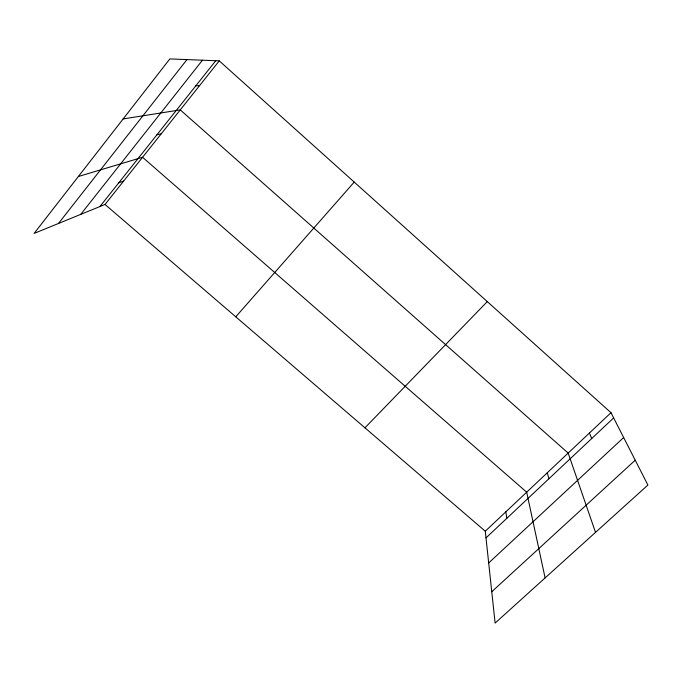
<?xml version="1.0" encoding="UTF-8"?>
<svg xmlns="http://www.w3.org/2000/svg" width="682" height="682" viewBox="0 0 682 682"><rect width="100%" height="100%" fill="white"/><g stroke="black" fill="none" stroke-linecap="round" stroke-linejoin="round"><path stroke-width="1.02" d="M58.507 223.449L186.97 59.59M80.732 214.378L202.46 60.204M99.93 206.544L215.751 60.732M105.028 204.464L219.263 60.869L610.987 412.704L647.9 485.047L495.115 623.084L485.286 531.218L105.028 204.464L34.1 233.415L169.835 58.916L219.263 60.869M235.767 316.815L354.231 182.085M364.947 427.81L487.289 301.597M485.286 531.218L610.987 412.704M486.002 537.893L613.647 417.913M488.679 562.957L623.655 437.537M491.765 591.737L635.223 460.205M118.787 182.802L123.638 181.071M78.37 176.502L142.572 157.278L526.683 492.182L545.106 577.927M156.92 134.797L161.259 133.783M123.152 118.924L180.261 109.887L568.166 453.078L595.514 532.378M195.802 85.847L199.596 85.591M589.401 433.053L591.72 438.526M547.262 472.788L548.908 478.764M505.822 511.858L506.837 518.303"/></g></svg>
